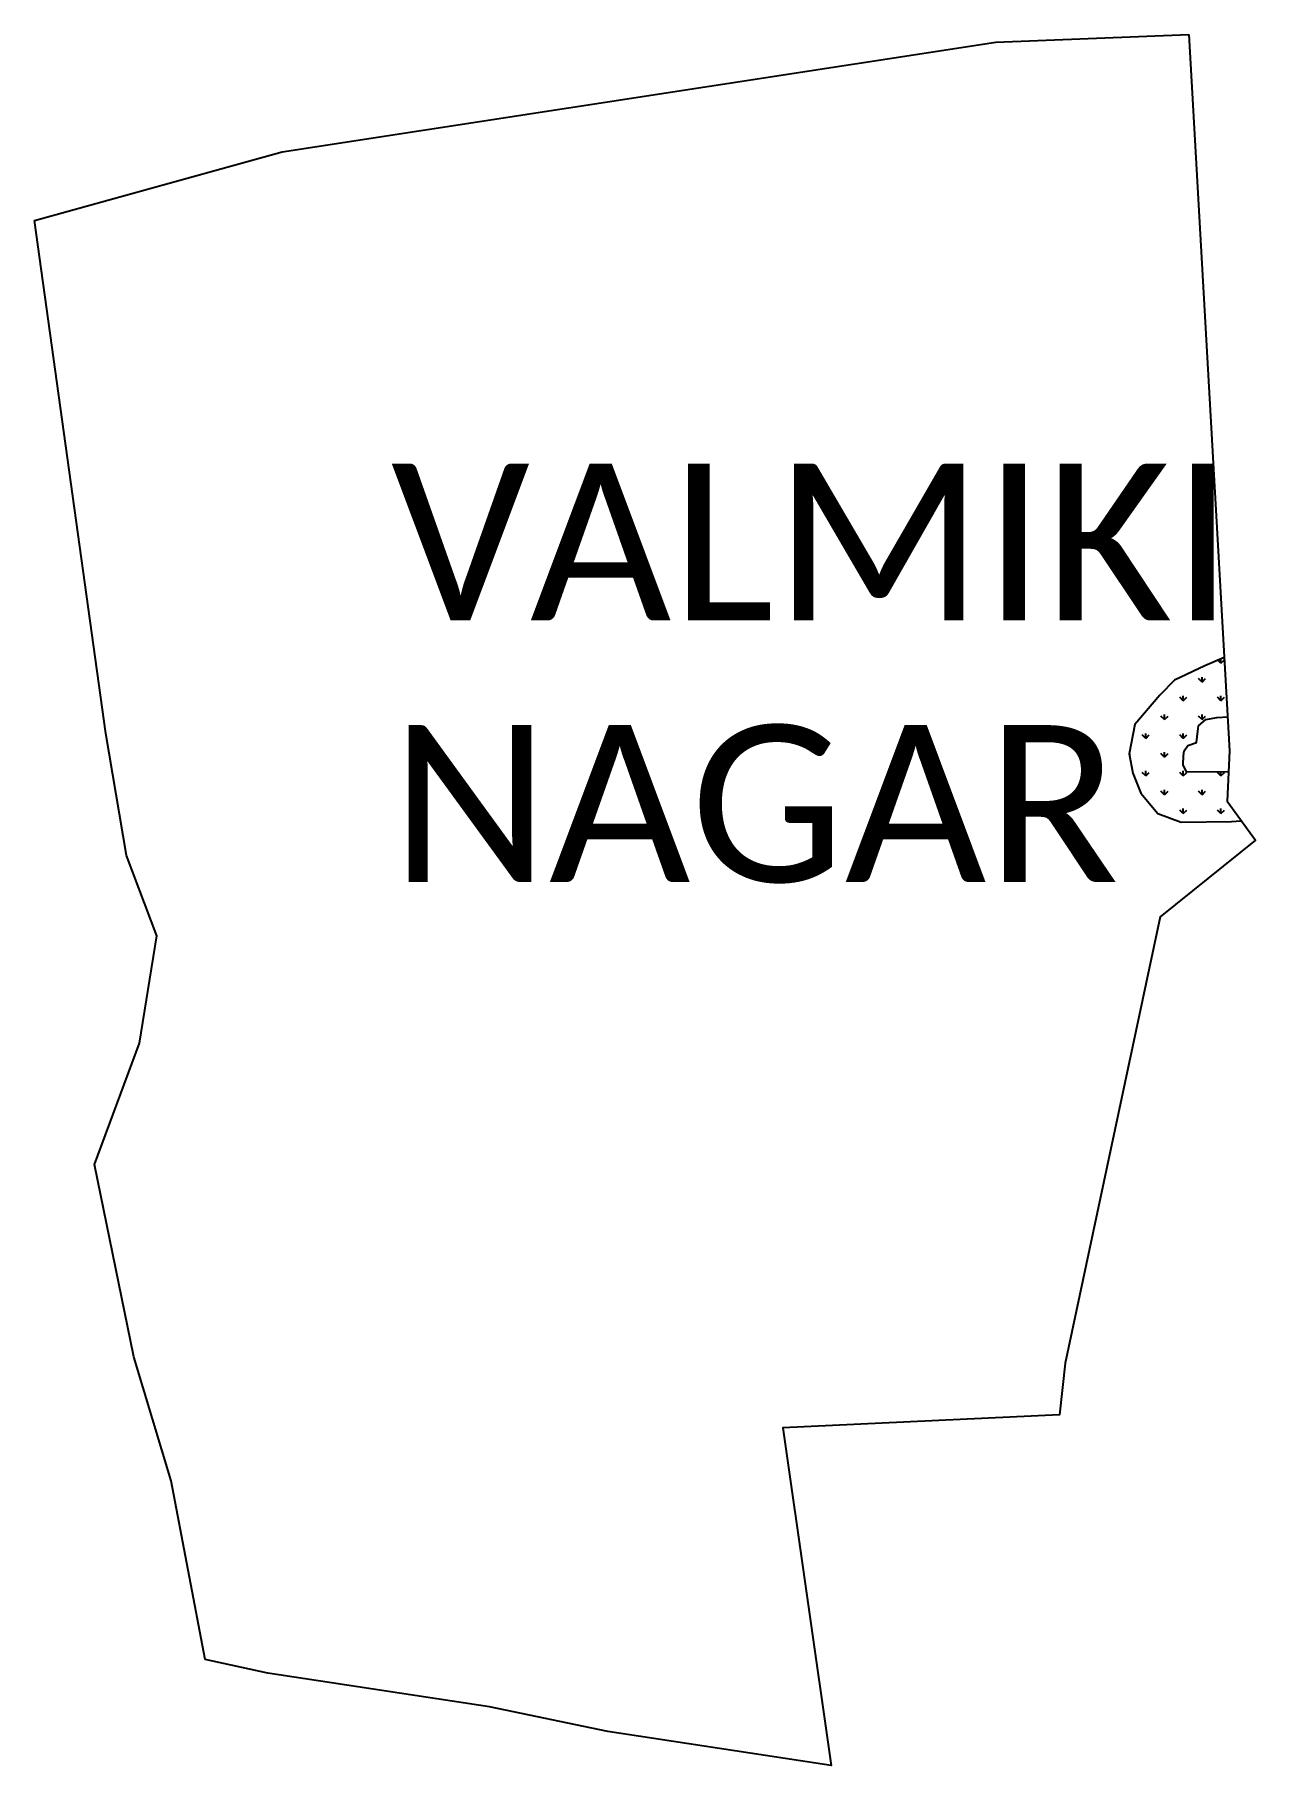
# Model space of a CAD drawing. Header units: metres. Extents: x 293562 to 294729, y 1988289 to 1989943.
import ezdxf

# ---------------------------------------------------------------- set-up
doc = ezdxf.new("R2010")
doc.units = ezdxf.units.M
for name, color, linetype in [('MANGROOVE BUFFER ZONE', 120, 'Continuous'), ('village', 3, 'Continuous'), ('VILLAGE NAME', 250, 'Continuous')]:
    doc.layers.add(name, color=color, linetype=linetype)
doc.styles.get("Standard").update_dxf_attribs({"font": 'simplex.shx'})

msp = doc.modelspace()

# ---------------------------------------------------------------- hatches: boundary and pattern name
at = {"layer": 'MANGROOVE BUFFER ZONE'}
h = msp.add_hatch(dxfattribs=at)
h.set_pattern_fill('GRASS', color=256)
h.paths.add_polyline_path([(294660.3, 1989253.9), (294661.1, 1989258.5), (294664.5, 1989263.6), (294672.8, 1989266.6), (294674.1, 1989277.2), (294674.8, 1989282.6), (294681.7, 1989288.5), (294692.2, 1989290.4), (294702.6, 1989291.1), (294699.3, 1989347.9), (294680.7, 1989339.9), (294651.8, 1989326.2), (294637.8, 1989311.8), (294614, 1989283.8), (294608.6, 1989255.6), (294611.8, 1989237.1), (294619.6, 1989218.1), (294635.8, 1989198.5), (294658, 1989190.3), (294706.3, 1989191.1), (294715.2, 1989191.7), (294715.5, 1989191.8), (294702.1, 1989210.4), (294703.5, 1989238.2), (294663.4, 1989238.4), (294659.9, 1989245.2)])

# ---------------------------------------------------------------- linework, layer by layer
at = {"color": 3, "flags": 128}
msp.add_lwpolyline([(294481.1, 1989936.1), (294665.5, 1989943.2)], dxfattribs=at)
at = {"layer": 'MANGROOVE BUFFER ZONE', "flags": 128}
for points in [[(294699.3, 1989347.9), (294680.7, 1989339.9), (294651.8, 1989326.2), (294637.8, 1989311.8), (294614, 1989283.8), (294608.6, 1989255.6), (294611.8, 1989237.1), (294619.6, 1989218.1), (294635.8, 1989198.5), (294658, 1989190.3), (294706.3, 1989191.1), (294715.2, 1989191.7), (294715.5, 1989191.8)], [(294703.5, 1989238.2), (294663.4, 1989238.4), (294659.9, 1989245.2), (294660.3, 1989253.9), (294661.1, 1989258.5), (294664.5, 1989263.6), (294672.8, 1989266.6), (294674.1, 1989277.2), (294674.8, 1989282.6), (294681.7, 1989288.5), (294692.2, 1989290.4), (294702.7, 1989291.1)]]:
    msp.add_lwpolyline(points, dxfattribs=at)
at = {"layer": 'village', "color": 3}
for points in [[(294665.5, 1989943.2, 0), (294704.4, 1989258.4, 0), (294702.1, 1989210.4, 0), (294729.1, 1989173.1, 0), (294638.2, 1989100, 0), (294547.2, 1988673.2, 0), (294541.9, 1988623.8, 0), (294277.4, 1988611.5, 0), (294323.5, 1988288.6, 0), (294110.2, 1988321, 0), (293997.1, 1988344.6, 0), (293785.2, 1988376.8, 0), (293725.5, 1988389.8, 0), (293693, 1988560.8, 0), (293657.2, 1988679.3, 0), (293619.6, 1988863, 0), (293662.5, 1988979, 0), (293679.2, 1989081.6, 0), (293650.2, 1989158.5, 0), (293630.3, 1989275.2, 0), (293562.4, 1989765.4, 0), (293562.4, 1989765.4, 0)], [(293562.4, 1989765.4, 0), (293798.8, 1989831.1, 0), (294481.1, 1989936.1, 0)]]:
    msp.add_polyline3d(points, dxfattribs=at)

# ---------------------------------------------------------------- texts
at = {"layer": 'VILLAGE NAME', "insert": (293903, 1989533.2), "char_height": 150, "attachment_point": 1}
msp.add_mtext_dynamic_manual_height_columns('{\\fCalibri|b0|i0|c0|p34;VALMIKI NAGAR}', width=826.75, gutter_width=1, heights=[0], dxfattribs=at)

doc.saveas('drawing.dxf')
